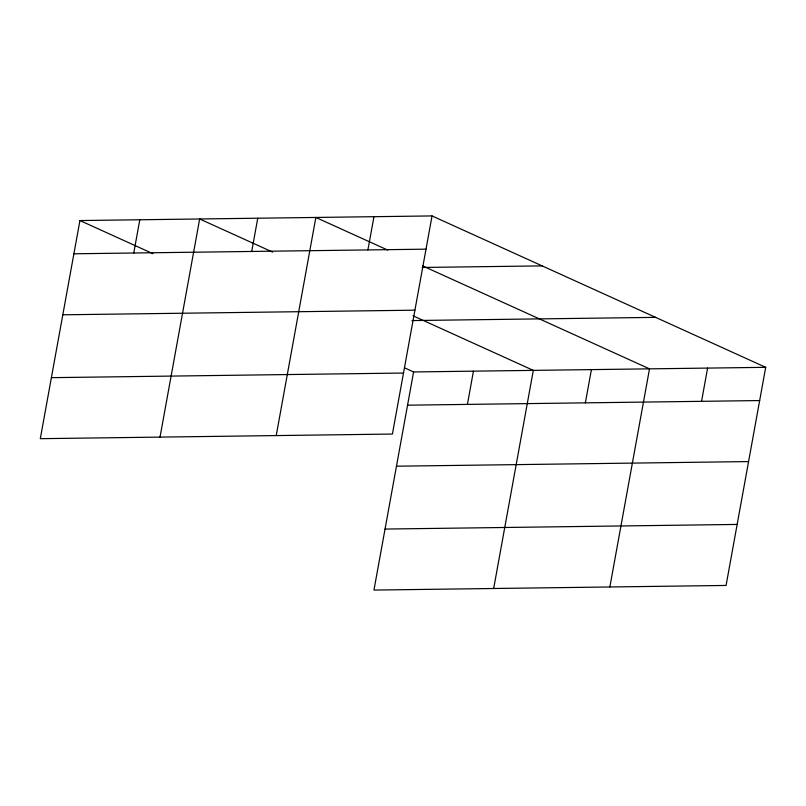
<?xml version="1.0" encoding="UTF-8"?>
<svg xmlns="http://www.w3.org/2000/svg" width="806" height="806" viewBox="0 0 806 806"><rect width="100%" height="100%" fill="white"/><g stroke="black" fill="none" stroke-linecap="round" stroke-linejoin="round"><path stroke-width="1.21" d="M79.935 220.552L40.3 438.676L392.411 434.051L432.046 215.927L79.935 220.552L152.969 253.689M133.756 253.003L139.801 219.766M160.021 437.104L199.656 218.98L272.69 252.117M251.714 251.462L257.759 218.225M276.216 435.572L315.851 217.459L387.757 250.082M367.909 249.931L373.954 216.693M404.602 367.868L413.589 371.949L373.954 590.073L726.065 585.448L765.7 367.324L432.046 215.927M467.409 404.4L473.444 371.163M493.665 588.501L533.31 370.377L412.994 315.781M585.368 402.849L591.403 369.611M609.86 586.97L649.505 368.856L422.586 265.889M701.563 401.328L707.597 368.09M73.9 253.789L426.011 249.165M422.253 267.461L542.156 265.889M62.808 314.803L414.919 310.179M411.977 320.566L655.59 317.363M413.589 371.949L765.7 367.324M51.393 377.661L403.494 373.037M407.554 405.186L759.655 400.562M396.461 466.2L748.572 461.576M385.036 529.058L737.147 524.434"/></g></svg>
